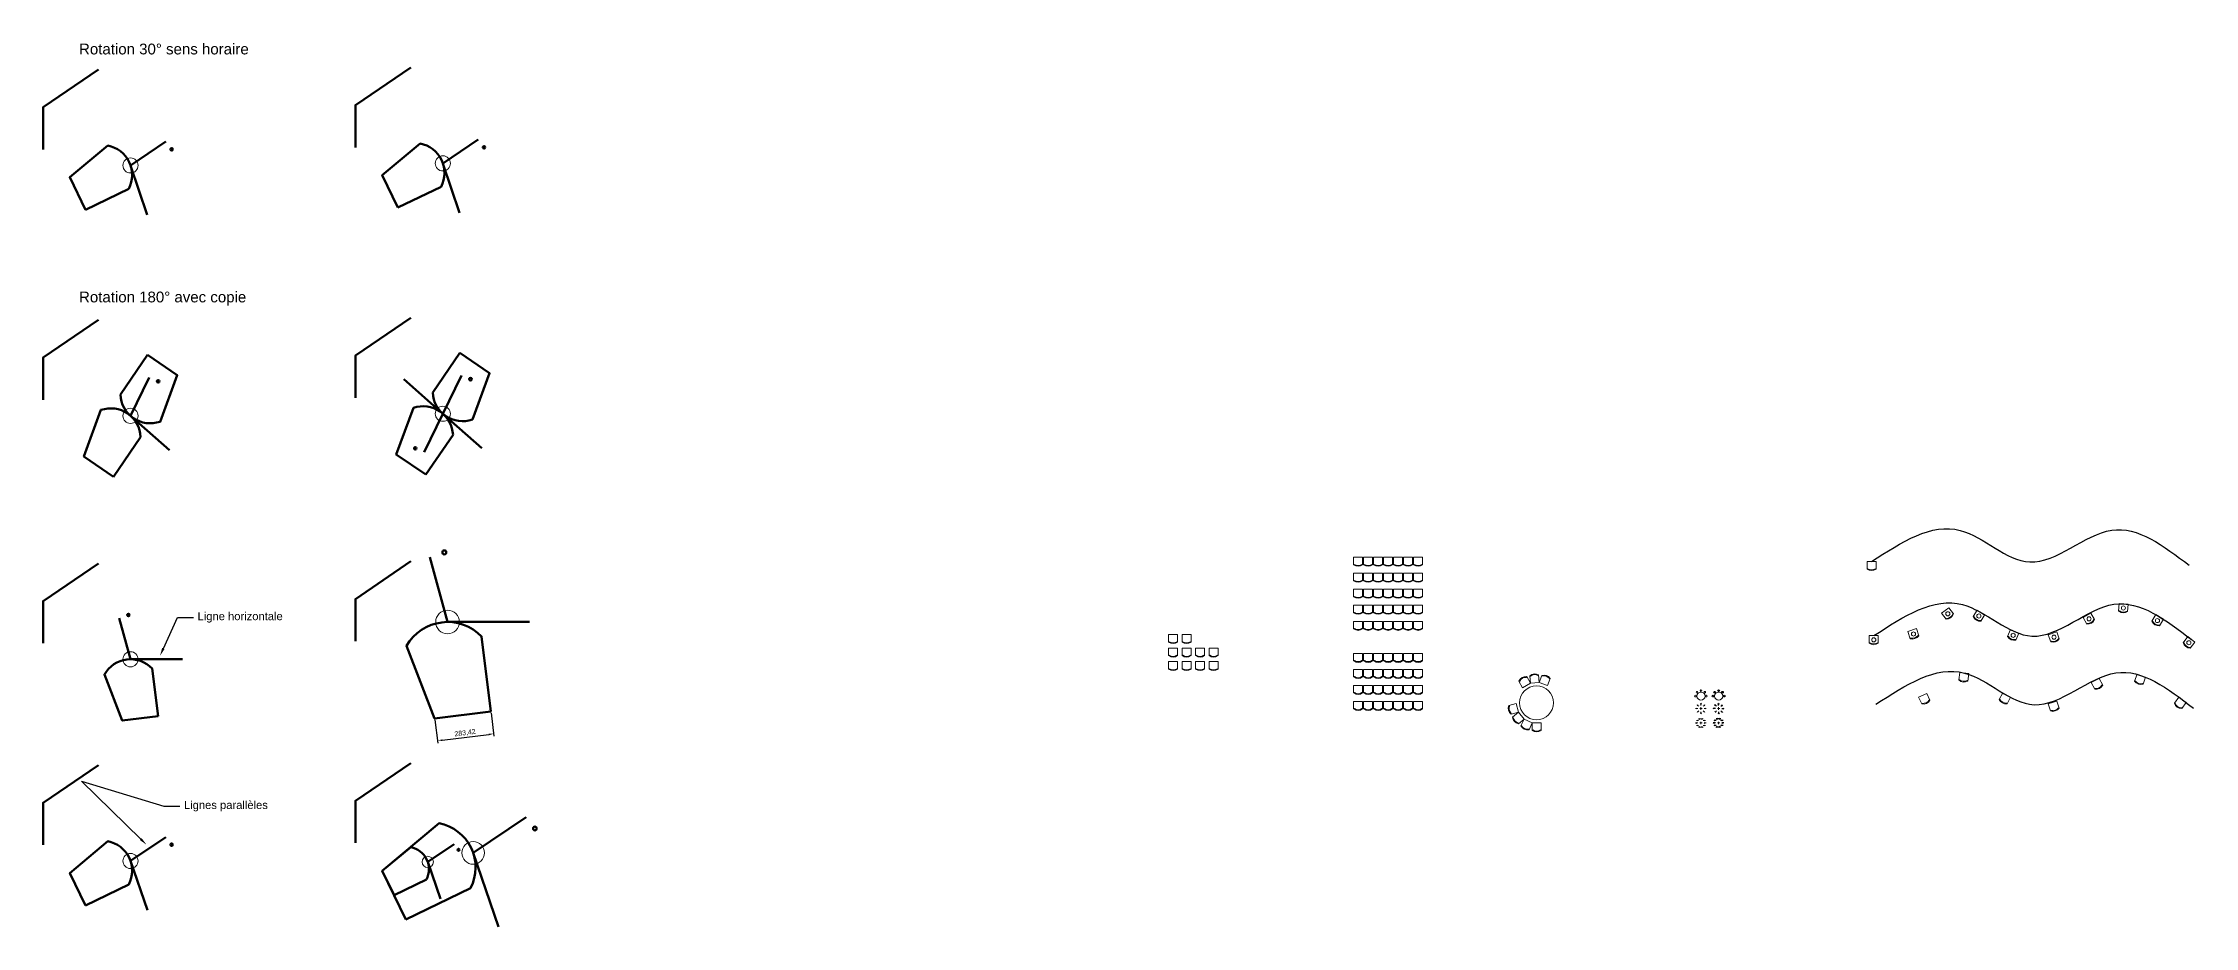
# Model space of a CAD drawing. Header units: centimetres. Extents: x 97323 to 265699, y 20741 to 39605.
# Drawn here: x 229350 to 240108, y 32753 to 37168 of the extents above; entities that cross this region are included whole.
import ezdxf
from ezdxf import colors
from ezdxf.entities.mleader import LeaderData, LeaderLine
from ezdxf.math import Vec2, Vec3

# ---------------------------------------------------------------- set-up
doc = ezdxf.new("R2010")
doc.units = ezdxf.units.CM
doc.header["$LTSCALE"] = 10
doc.header["$PDMODE"] = 35
doc.header["$PDSIZE"] = 30
doc.linetypes.add('AXES', pattern=[50.8, 31.75, -6.35, 6.35, -6.35])
for name, color, linetype, lineweight in [('01-FORT-1', 30, 'Continuous', 60), ('01-FORT-2', 140, 'Continuous', 50), ('01-FORT-4', 70, 'Continuous', 50), ('01-FORT-5', 133, 'Continuous', 25), ('01-TEXTE', 7, 'Continuous', 5), ('02-FIN-3', 211, 'Continuous', 15), ('082-AXE-3', 62, 'AXES', 9)]:
    doc.layers.add(name, color=color, linetype=linetype, lineweight=lineweight)
doc.layers.add('COTATION', color=7, linetype='Continuous', true_color=0xe61919)
doc.styles.add('ARIAL-SD', font='arial.ttf')
doc.styles.get("Standard").update_dxf_attribs({"font": 'arial.ttf'})
doc.dimstyles.new('ISO-25-SD', dxfattribs={"dimscale": 10, "dimtxt": 2.5, "dimasz": 2.5, "dimexe": 1.25, "dimexo": 0.625, "dimtad": 1, "dimtoh": 1, "dimtxsty": 'ARIAL-SD', "dimcen": 0, "dimadec": 0, "dimazin": 0, "dimtfac": 1, "dimtofl": 0, "dimtmove": 0, "dimatfit": 3, "dimfxl": 1, "dimarcsym": 0})

# ---------------------------------------------------------------- blocks, each defined once
blk = doc.blocks.new('*D81')
at = {"layer": 'COTATION', "color": 0, "lineweight": -2, "transparency": 16777216}
for p, q in [((231309, 33788), (231323, 33670)), ((231590, 33822), (231604, 33705)), ((231346, 33686), (231578, 33714))]:
    blk.add_line(p, q, dxfattribs=at)
at = {"layer": 'COTATION', "color": 0, "transparency": 16777216}
for points in [[(231346, 33690), (231347, 33682), (231322, 33683)], [(231577, 33719), (231579, 33710), (231603, 33718)]]:
    blk.add_solid(points, dxfattribs=at)
at = {"layer": 'Defpoints', "color": 0, "transparency": 16777216}
for p in [(231308, 33794), (231589, 33829), (231603, 33718)]:
    blk.add_point(p, dxfattribs=at)
at = {"layer": 'COTATION', "color": 0, "transparency": 16777216, "insert": (231460, 33721), "char_height": 25, "attachment_point": 5, "rotation": 7.0574, "style": 'ARIAL-SD'}
blk.add_mtext('283,42', dxfattribs=at)
blk = doc.blocks.new('*U99')
at = {"layer": '02-FIN-3'}
for p, q in [((-23, -38), (-19, -36)), ((19, -36), (22, -38))]:
    blk.add_line(p, q, dxfattribs=at)
blk.add_lwpolyline([(-23, -38, 0.323285), (22, -38), (22, 0), (-23, 0)], format="xyb", close=True, dxfattribs=at)
blk.add_lwpolyline([(-19, -36), (-19, -36, 0.295133), (19, -36)], format="xyb", dxfattribs=at)
blk.add_circle((0, -21), 10.3, dxfattribs=at)
blk = doc.blocks.new('*U100')
at = {"layer": '01-FORT-4', "color": 0, "linetype": 'ByBlock', "lineweight": -2, "transparency": 16777216}
for p, rotation in [((238860, 34334), 35.99758585636227), ((239038, 34324), 329.8320458951827), ((239568, 34310), 29.38120091972329), ((239751, 34367), 356.9833983019063), ((238694, 34236), 18.74828253296484), ((239207, 34229), 337.0037870186619), ((239396, 34220), 19.26039190337275), ((239931, 34301), 328.7077841140216), ((240090, 34189), 322.7229845163868)]:
    blk.add_blockref('*U99', p, dxfattribs=dict(at, rotation=rotation))
blk.add_blockref('*U99', (238502, 34208), dxfattribs=at)

msp = doc.modelspace()

# ---------------------------------------------------------------- linework, layer by layer
at = {"layer": '01-FORT-1'}
for points in [[(229350.116, 36636.838), (229350.116, 36847.827), (229627.777, 37036.021)], [(230911.587, 36647.082), (230911.587, 36858.071), (231189.248, 37046.265)], [(229350.116, 35385.932), (229350.116, 35596.922), (229627.777, 35785.116)], [(230911.587, 35396.176), (230911.587, 35607.165), (231189.248, 35795.359)], [(229350.116, 34169.659), (229350.116, 34380.648), (229627.777, 34568.842)], [(230911.587, 34179.902), (230911.587, 34390.892), (231189.248, 34579.086)], [(230911.587, 33172.178), (230911.587, 33383.168), (231189.248, 33571.362)], [(229350.116, 33161.935), (229350.116, 33372.924), (229627.777, 33561.118)]]:
    msp.add_lwpolyline(points, dxfattribs=at)
at = {"layer": '01-FORT-2'}
for p, q in [((231348.886, 36567.201), (231525.715, 36685.997)), ((231432.145, 36320.311), (231348.886, 36567.201)), ((231348.886, 35316.296), (231442.627, 35507.59)), ((231153.336, 35488.48), (231348.886, 35316.296)), ((231348.886, 35316.296), (231255.145, 35125.001)), ((231544.436, 35144.112), (231348.886, 35316.296)), ((231372.5, 34276.011), (231284.227, 34599.617)), ((231782.758, 34276.011), (231372.5, 34276.011)), ((231500.447, 33122.387), (231764.957, 33301.668)), ((231273.105, 33077.254), (231405.36, 33166.894)), ((231336.309, 32892.343), (231273.105, 33077.254)), ((231626.856, 32752.567), (231500.447, 33122.387))]:
    msp.add_line(p, q, dxfattribs=at)
for points in [[(231123.558, 36346.065), (231339.829, 36450.117, 0.500492571), (231235.777, 36666.388), (231045.519, 36508.269), (231123.558, 36346.065)], [(231433.457, 35620.469), (231298.187, 35422.222, 0.500492571), (231496.435, 35286.952), (231582.143, 35519.017), (231433.457, 35620.469)], [(231264.314, 35012.122), (231399.584, 35210.369, 0.500492571), (231201.337, 35345.64), (231115.629, 35113.575), (231264.314, 35012.122)], [(231589.065, 33828.551), (231542.635, 34203.587, 0.500492571), (231167.599, 34157.157), (231307.788, 33793.729), (231589.065, 33828.551)], [(231163.82, 32789.298), (231487.583, 32946.707, 0.500492571), (231330.174, 33270.47), (231045.763, 33032.12), (231163.82, 32789.298)], [(231104.792, 32910.709), (231266.673, 32989.413, 0.500492571), (231187.969, 33151.295), (231045.763, 33032.12), (231104.792, 32910.709)]]:
    msp.add_lwpolyline(points, format="xyb", close=True, dxfattribs=at)
for centre, radius in [((231554.838, 36647.615), 6.268), ((231487.039, 35488.912), 6.268), ((231210.733, 35143.68), 6.268), ((231356.147, 34623.756), 9.87), ((231808.877, 33244.275), 9.403), ((231427.32, 33138.197), 4.701)]:
    msp.add_circle(centre, radius, dxfattribs=at)
at = {"layer": '01-FORT-4'}
for p, q in [((229787.414, 36556.958), (229964.244, 36675.753)), ((229870.673, 36310.067), (229787.414, 36556.958)), ((229787.414, 35306.052), (229881.155, 35497.347)), ((229982.964, 35133.868), (229787.414, 35306.052)), ((229787.414, 34089.779), (229731.353, 34295.298)), ((230047.966, 34089.779), (229787.414, 34089.779)), ((229787.414, 33082.055), (229963.754, 33201.575)), ((229871.687, 32835.508), (229787.414, 33082.055))]:
    msp.add_line(p, q, dxfattribs=at)
for points in [[(229562.086, 36335.822), (229778.357, 36439.874, 0.500492571), (229674.305, 36656.145), (229484.047, 36498.025), (229562.086, 36335.822)], [(229871.986, 35610.226), (229736.716, 35411.978, 0.500492571), (229934.963, 35276.708), (230020.671, 35508.773), (229871.986, 35610.226)], [(229702.843, 35001.879), (229838.113, 35200.126, 0.500492571), (229639.865, 35335.396), (229554.157, 35103.331), (229702.843, 35001.879)], [(229924.953, 33805.601), (229895.465, 34043.782, 0.500492571), (229657.284, 34014.295), (229746.317, 33783.485), (229924.953, 33805.601)], [(229562.996, 32859.995), (229778.838, 32964.934, 0.500492571), (229673.899, 33180.776), (229484.292, 33021.876), (229562.996, 32859.995)]]:
    msp.add_lwpolyline(points, format="xyb", close=True, dxfattribs=at)
for centre in [(229993.366, 36637.371), (229925.567, 35478.668), (229777.029, 34310.628), (229993.034, 33163.313)]:
    msp.add_circle(centre, 6.268, dxfattribs=at)
at = {"layer": '01-FORT-5'}
for p, q in [((237704.104, 33845.778), (237699.699, 33843.657)), ((237704.104, 33841.535), (237699.699, 33843.657)), ((237708.15, 33786.008), (237703.745, 33783.886)), ((237708.15, 33781.765), (237703.745, 33783.886)), ((237704.104, 33843.657), (237704.104, 33845.778)), ((237710.538, 33843.657), (237704.104, 33843.657)), ((237704.104, 33843.657), (237704.104, 33841.535)), ((237712.106, 33860.854), (237707.491, 33862.469)), ((237709.106, 33857.853), (237707.491, 33862.469)), ((237709.106, 33829.461), (237707.491, 33824.845)), ((237712.106, 33826.46), (237707.491, 33824.845)), ((237708.15, 33783.886), (237708.15, 33786.008)), ((237714.584, 33783.886), (237708.15, 33783.886)), ((237708.15, 33783.886), (237708.15, 33781.765)), ((237710.606, 33859.353), (237709.106, 33857.853)), ((237710.606, 33827.96), (237709.106, 33829.461)), ((237710.606, 33859.353), (237712.106, 33860.854)), ((237715.156, 33854.804), (237710.606, 33859.353)), ((237715.156, 33832.51), (237710.606, 33827.96)), ((237710.606, 33827.96), (237712.106, 33826.46)), ((237718.742, 33793.704), (237714.337, 33791.582)), ((237718.742, 33789.461), (237714.337, 33791.582)), ((237718.742, 33791.582), (237718.742, 33793.704)), ((237725.176, 33791.582), (237718.742, 33791.582)), ((237718.742, 33791.582), (237718.742, 33789.461)), ((237724.181, 33865.855), (237726.303, 33870.261)), ((237726.303, 33865.855), (237724.181, 33865.855)), ((237726.303, 33821.459), (237724.181, 33821.459)), ((237724.181, 33821.459), (237726.303, 33817.053)), ((237728.424, 33865.855), (237726.303, 33870.261)), ((237726.303, 33859.421), (237726.303, 33865.855)), ((237726.303, 33865.855), (237728.424, 33865.855)), ((237726.303, 33827.892), (237726.303, 33821.459)), ((237726.303, 33821.459), (237728.424, 33821.459)), ((237728.424, 33821.459), (237726.303, 33817.053)), ((237731.835, 33793.704), (237727.429, 33791.582)), ((237731.835, 33789.461), (237727.429, 33791.582)), ((237731.835, 33791.582), (237731.835, 33793.704)), ((237738.269, 33791.582), (237731.835, 33791.582)), ((237731.835, 33791.582), (237731.835, 33789.461)), ((237737.45, 33854.804), (237741.999, 33859.353)), ((237737.45, 33832.51), (237741.999, 33827.96)), ((237742.427, 33786.008), (237738.021, 33783.886)), ((237742.427, 33781.765), (237738.021, 33783.886)), ((237740.499, 33860.854), (237745.114, 33862.469)), ((237741.999, 33859.353), (237740.499, 33860.854)), ((237741.999, 33827.96), (237740.499, 33826.46)), ((237740.499, 33826.46), (237745.114, 33824.845)), ((237741.999, 33859.353), (237743.499, 33857.853)), ((237741.999, 33827.96), (237743.499, 33829.461)), ((237742.067, 33843.657), (237748.501, 33843.657)), ((237742.427, 33783.886), (237742.427, 33786.008)), ((237748.861, 33783.886), (237742.427, 33783.886)), ((237742.427, 33783.886), (237742.427, 33781.765)), ((237743.499, 33857.853), (237745.114, 33862.469)), ((237743.499, 33829.461), (237745.114, 33824.845)), ((237748.501, 33843.657), (237748.501, 33845.778)), ((237748.501, 33845.778), (237752.906, 33843.657)), ((237748.501, 33843.657), (237748.501, 33841.535)), ((237748.501, 33841.535), (237752.906, 33843.657)), ((237704.104, 33773.556), (237699.699, 33771.435)), ((237704.104, 33769.313), (237699.699, 33771.435)), ((237708.15, 33761.105), (237703.745, 33758.983)), ((237708.15, 33756.862), (237703.745, 33758.983)), ((237704.104, 33771.435), (237704.104, 33773.556)), ((237710.538, 33771.435), (237704.104, 33771.435)), ((237704.104, 33771.435), (237704.104, 33769.313)), ((237708.15, 33758.983), (237708.15, 33761.105)), ((237714.584, 33758.983), (237708.15, 33758.983)), ((237708.15, 33758.983), (237708.15, 33756.862)), ((237718.742, 33753.409), (237714.337, 33751.287)), ((237718.742, 33749.166), (237714.337, 33751.287)), ((237718.742, 33751.287), (237718.742, 33753.409)), ((237725.176, 33751.287), (237718.742, 33751.287)), ((237718.742, 33751.287), (237718.742, 33749.166)), ((237731.835, 33753.409), (237727.429, 33751.287)), ((237731.835, 33749.166), (237727.429, 33751.287)), ((237731.835, 33751.287), (237731.835, 33753.409)), ((237738.269, 33751.287), (237731.835, 33751.287)), ((237731.835, 33751.287), (237731.835, 33749.166)), ((237742.427, 33761.105), (237738.021, 33758.983)), ((237742.427, 33756.862), (237738.021, 33758.983)), ((237746.473, 33773.556), (237742.067, 33771.435)), ((237746.473, 33769.313), (237742.067, 33771.435)), ((237742.427, 33758.983), (237742.427, 33761.105)), ((237748.861, 33758.983), (237742.427, 33758.983)), ((237742.427, 33758.983), (237742.427, 33756.862)), ((237746.473, 33771.435), (237746.473, 33773.556)), ((237752.906, 33771.435), (237746.473, 33771.435)), ((237746.473, 33771.435), (237746.473, 33769.313))]:
    msp.add_line(p, q, dxfattribs=at)
for centre in [(237698.95, 33905.754), (237706.988, 33925.161), (237726.396, 33933.2), (237745.803, 33925.161), (237753.842, 33905.754)]:
    msp.add_circle(centre, 4.016, dxfattribs=at)
at = {"layer": '01-FORT-5', "start_tangent": (2, 0)}
for points in [[(238491.05, 34578.196), (238934.496, 34733.695), (239281.622, 34575.91), (239691.345, 34734.932), (240078.504, 34559.296)], [(238502.285, 34207.752), (238945.73, 34363.251), (239292.856, 34205.466), (239702.58, 34364.487), (240089.739, 34188.852)], [(238512.569, 33865.15), (238956.015, 34020.649), (239303.141, 33862.865), (239712.864, 34021.886), (240100.023, 33846.25)]]:
    msp.add_spline(points, degree=3, dxfattribs=at)
at = {"layer": '02-FIN-3'}
for p, q in [((235901.867, 34561.566), (235905.434, 34563.447)), ((235943.299, 34563.447), (235946.867, 34561.566)), ((235951.867, 34561.566), (235955.434, 34563.447)), ((235993.299, 34563.447), (235996.867, 34561.566)), ((236001.867, 34561.566), (236005.434, 34563.447)), ((236043.299, 34563.447), (236046.867, 34561.566)), ((236051.867, 34561.566), (236055.434, 34563.447)), ((236093.299, 34563.447), (236096.867, 34561.566)), ((236101.867, 34561.566), (236105.434, 34563.447)), ((236143.299, 34563.447), (236146.867, 34561.566)), ((236151.867, 34561.566), (236155.434, 34563.447)), ((236193.299, 34563.447), (236196.867, 34561.566)), ((236201.867, 34561.566), (236205.434, 34563.447)), ((236243.299, 34563.447), (236246.867, 34561.566)), ((238468.55, 34540.47), (238472.118, 34542.351)), ((238509.983, 34542.351), (238513.55, 34540.47)), ((235901.867, 34481.566), (235905.434, 34483.447)), ((235943.299, 34483.447), (235946.867, 34481.566)), ((235951.867, 34481.566), (235955.434, 34483.447)), ((235993.299, 34483.447), (235996.867, 34481.566)), ((236001.867, 34481.566), (236005.434, 34483.447)), ((236043.299, 34483.447), (236046.867, 34481.566)), ((236051.867, 34481.566), (236055.434, 34483.447)), ((236093.299, 34483.447), (236096.867, 34481.566)), ((236101.867, 34481.566), (236105.434, 34483.447)), ((236143.299, 34483.447), (236146.867, 34481.566)), ((236151.867, 34481.566), (236155.434, 34483.447)), ((236193.299, 34483.447), (236196.867, 34481.566)), ((236201.867, 34481.566), (236205.434, 34483.447)), ((236243.299, 34483.447), (236246.867, 34481.566)), ((235901.867, 34401.566), (235905.434, 34403.447)), ((235901.867, 34321.566), (235905.434, 34323.447)), ((235943.299, 34403.447), (235946.867, 34401.566)), ((235943.299, 34323.447), (235946.867, 34321.566)), ((235951.867, 34401.566), (235955.434, 34403.447)), ((235951.867, 34321.566), (235955.434, 34323.447)), ((235993.299, 34403.447), (235996.867, 34401.566)), ((235993.299, 34323.447), (235996.867, 34321.566)), ((236001.867, 34401.566), (236005.434, 34403.447)), ((236001.867, 34321.566), (236005.434, 34323.447)), ((236043.299, 34403.447), (236046.867, 34401.566)), ((236043.299, 34323.447), (236046.867, 34321.566)), ((236051.867, 34401.566), (236055.434, 34403.447)), ((236051.867, 34321.566), (236055.434, 34323.447)), ((236093.299, 34403.447), (236096.867, 34401.566)), ((236093.299, 34323.447), (236096.867, 34321.566)), ((236101.867, 34401.566), (236105.434, 34403.447)), ((236101.867, 34321.566), (236105.434, 34323.447)), ((236143.299, 34403.447), (236146.867, 34401.566)), ((236143.299, 34323.447), (236146.867, 34321.566)), ((236151.867, 34401.566), (236155.434, 34403.447)), ((236151.867, 34321.566), (236155.434, 34323.447)), ((236193.299, 34403.447), (236196.867, 34401.566)), ((236193.299, 34323.447), (236196.867, 34321.566)), ((236201.867, 34401.566), (236205.434, 34403.447)), ((236201.867, 34321.566), (236205.434, 34323.447)), ((236243.299, 34403.447), (236246.867, 34401.566)), ((236243.299, 34323.447), (236246.867, 34321.566)), ((235901.867, 34241.566), (235905.434, 34243.447)), ((235943.299, 34243.447), (235946.867, 34241.566)), ((235951.867, 34241.566), (235955.434, 34243.447)), ((235993.299, 34243.447), (235996.867, 34241.566)), ((236001.867, 34241.566), (236005.434, 34243.447)), ((236043.299, 34243.447), (236046.867, 34241.566)), ((236051.867, 34241.566), (236055.434, 34243.447)), ((236093.299, 34243.447), (236096.867, 34241.566)), ((236101.867, 34241.566), (236105.434, 34243.447)), ((236143.299, 34243.447), (236146.867, 34241.566)), ((236151.867, 34241.566), (236155.434, 34243.447)), ((236193.299, 34243.447), (236196.867, 34241.566)), ((236201.867, 34241.566), (236205.434, 34243.447)), ((236243.299, 34243.447), (236246.867, 34241.566)), ((234976.593, 34175.302), (234980.16, 34177.183)), ((234976.593, 34107.802), (234980.16, 34109.683)), ((235044.093, 34175.302), (235047.66, 34177.183)), ((235044.093, 34107.802), (235047.66, 34109.683)), ((235111.593, 34107.802), (235115.16, 34109.683)), ((235179.093, 34107.802), (235182.66, 34109.683)), ((234976.593, 34040.302), (234980.16, 34042.183)), ((235044.093, 34040.302), (235047.66, 34042.183)), ((235111.593, 34040.302), (235115.16, 34042.183)), ((235179.093, 34040.302), (235182.66, 34042.183)), ((235901.867, 34081.566), (235905.434, 34083.447)), ((235901.867, 34001.566), (235905.434, 34003.447)), ((235943.299, 34083.447), (235946.867, 34081.566)), ((235943.299, 34003.447), (235946.867, 34001.566)), ((235951.867, 34081.566), (235955.434, 34083.447)), ((235951.867, 34001.566), (235955.434, 34003.447)), ((235993.299, 34083.447), (235996.867, 34081.566)), ((235993.299, 34003.447), (235996.867, 34001.566)), ((236001.867, 34081.566), (236005.434, 34083.447)), ((236001.867, 34001.566), (236005.434, 34003.447)), ((236043.299, 34083.447), (236046.867, 34081.566)), ((236043.299, 34003.447), (236046.867, 34001.566)), ((236051.867, 34081.566), (236055.434, 34083.447)), ((236051.867, 34001.566), (236055.434, 34003.447)), ((236093.299, 34083.447), (236096.867, 34081.566)), ((236093.299, 34003.447), (236096.867, 34001.566)), ((236101.867, 34081.566), (236105.434, 34083.447)), ((236101.867, 34001.566), (236105.434, 34003.447)), ((236143.299, 34083.447), (236146.867, 34081.566)), ((236143.299, 34003.447), (236146.867, 34001.566)), ((236151.867, 34081.566), (236155.434, 34083.447)), ((236151.867, 34001.566), (236155.434, 34003.447)), ((236193.299, 34083.447), (236196.867, 34081.566)), ((236193.299, 34003.447), (236196.867, 34001.566)), ((236201.867, 34081.566), (236205.434, 34083.447)), ((236201.867, 34001.566), (236205.434, 34003.447)), ((236243.299, 34083.447), (236246.867, 34081.566)), ((236243.299, 34003.447), (236246.867, 34001.566)), ((236766.926, 34002.931), (236764.777, 33999.518)), ((236785.603, 34006.085), (236781.885, 34007.648)), ((236826.714, 34011.57), (236823.324, 34009.385)), ((236844.974, 34006.535), (236842.265, 34009.522)), ((236884.551, 33994.131), (236880.556, 33993.584)), ((235901.867, 33921.566), (235905.434, 33923.447)), ((235943.299, 33923.447), (235946.867, 33921.566)), ((235951.867, 33921.566), (235955.434, 33923.447)), ((235993.299, 33923.447), (235996.867, 33921.566)), ((236001.867, 33921.566), (236005.434, 33923.447)), ((236043.299, 33923.447), (236046.867, 33921.566)), ((236051.867, 33921.566), (236055.434, 33923.447)), ((236093.299, 33923.447), (236096.867, 33921.566)), ((236101.867, 33921.566), (236105.434, 33923.447)), ((236143.299, 33923.447), (236146.867, 33921.566)), ((236151.867, 33921.566), (236155.434, 33923.447)), ((236193.299, 33923.447), (236196.867, 33921.566)), ((236201.867, 33921.566), (236205.434, 33923.447)), ((236243.299, 33923.447), (236246.867, 33921.566)), ((236731.985, 33980.586), (236727.955, 33980.431)), ((238927.282, 33986.235), (238931.055, 33987.659)), ((238968.628, 33982.967), (238971.935, 33980.658)), ((239128.682, 33888.739), (239132.715, 33888.693)), ((239606.376, 33939.834), (239608.678, 33943.146)), ((239642.296, 33960.57), (239646.329, 33960.541)), ((239806.1, 33980.037), (239810.086, 33980.653)), ((239845.884, 33968.311), (239848.643, 33965.37)), ((235901.867, 33841.566), (235905.434, 33843.447)), ((235943.299, 33843.447), (235946.867, 33841.566)), ((235951.867, 33841.566), (235955.434, 33843.447)), ((235993.299, 33843.447), (235996.867, 33841.566)), ((236001.867, 33841.566), (236005.434, 33843.447)), ((236043.299, 33843.447), (236046.867, 33841.566)), ((236051.867, 33841.566), (236055.434, 33843.447)), ((236093.299, 33843.447), (236096.867, 33841.566)), ((236101.867, 33841.566), (236105.434, 33843.447)), ((236143.299, 33843.447), (236146.867, 33841.566)), ((236151.867, 33841.566), (236155.434, 33843.447)), ((236193.299, 33843.447), (236196.867, 33841.566)), ((236201.867, 33841.566), (236205.434, 33843.447)), ((236243.299, 33843.447), (236246.867, 33841.566)), ((236677.447, 33858.494), (236680.187, 33855.535)), ((236689.987, 33818.96), (236689.093, 33815.027)), ((236696.336, 33801.114), (236700.07, 33799.591)), ((237615.748, 33845.778), (237611.343, 33843.657)), ((237615.748, 33841.535), (237611.343, 33843.657)), ((237619.794, 33786.008), (237615.388, 33783.886)), ((237619.794, 33781.765), (237615.388, 33783.886)), ((237615.748, 33843.657), (237615.748, 33845.778)), ((237622.182, 33843.657), (237615.748, 33843.657)), ((237615.748, 33843.657), (237615.748, 33841.535)), ((237623.75, 33860.854), (237619.135, 33862.469)), ((237620.75, 33857.853), (237619.135, 33862.469)), ((237620.75, 33829.461), (237619.135, 33824.845)), ((237623.75, 33826.46), (237619.135, 33824.845)), ((237619.794, 33783.886), (237619.794, 33786.008)), ((237626.228, 33783.886), (237619.794, 33783.886)), ((237619.794, 33783.886), (237619.794, 33781.765)), ((237622.25, 33859.353), (237620.75, 33857.853)), ((237622.25, 33827.96), (237620.75, 33829.461)), ((237622.25, 33859.353), (237623.75, 33860.854)), ((237626.799, 33854.804), (237622.25, 33859.353)), ((237626.799, 33832.51), (237622.25, 33827.96)), ((237622.25, 33827.96), (237623.75, 33826.46)), ((237630.386, 33793.704), (237625.98, 33791.582)), ((237630.386, 33789.461), (237625.98, 33791.582)), ((237630.386, 33791.582), (237630.386, 33793.704)), ((237636.82, 33791.582), (237630.386, 33791.582)), ((237630.386, 33791.582), (237630.386, 33789.461)), ((237635.825, 33865.855), (237637.946, 33870.261)), ((237637.946, 33865.855), (237635.825, 33865.855)), ((237637.946, 33821.459), (237635.825, 33821.459)), ((237635.825, 33821.459), (237637.946, 33817.053)), ((237640.068, 33865.855), (237637.946, 33870.261)), ((237637.946, 33859.421), (237637.946, 33865.855)), ((237637.946, 33865.855), (237640.068, 33865.855)), ((237637.946, 33827.892), (237637.946, 33821.459)), ((237637.946, 33821.459), (237640.068, 33821.459)), ((237640.068, 33821.459), (237637.946, 33817.053)), ((237643.478, 33793.704), (237639.073, 33791.582)), ((237643.478, 33789.461), (237639.073, 33791.582)), ((237643.478, 33791.582), (237643.478, 33793.704)), ((237649.912, 33791.582), (237643.478, 33791.582)), ((237643.478, 33791.582), (237643.478, 33789.461)), ((237649.094, 33854.804), (237653.643, 33859.353)), ((237649.094, 33832.51), (237653.643, 33827.96)), ((237654.07, 33786.008), (237649.665, 33783.886)), ((237654.07, 33781.765), (237649.665, 33783.886)), ((237652.143, 33860.854), (237656.758, 33862.469)), ((237653.643, 33859.353), (237652.143, 33860.854)), ((237653.643, 33827.96), (237652.143, 33826.46)), ((237652.143, 33826.46), (237656.758, 33824.845)), ((237653.643, 33859.353), (237655.143, 33857.853)), ((237653.643, 33827.96), (237655.143, 33829.461)), ((237653.711, 33843.657), (237660.145, 33843.657)), ((237654.07, 33783.886), (237654.07, 33786.008)), ((237660.504, 33783.886), (237654.07, 33783.886)), ((237654.07, 33783.886), (237654.07, 33781.765)), ((237655.143, 33857.853), (237656.758, 33862.469)), ((237655.143, 33829.461), (237656.758, 33824.845)), ((237660.145, 33843.657), (237660.145, 33845.778)), ((237660.145, 33845.778), (237664.55, 33843.657)), ((237660.145, 33843.657), (237660.145, 33841.535)), ((237660.145, 33841.535), (237664.55, 33843.657)), ((238741.903, 33866.382), (238744.343, 33869.593)), ((238778.67, 33885.576), (238782.698, 33885.376)), ((239166.007, 33870.655), (239168.248, 33867.302)), ((239385.648, 33831.627), (239388.489, 33834.489)), ((239424.62, 33845.818), (239428.587, 33845.091)), ((240005.217, 33870.356), (240009.202, 33869.737)), ((240039.593, 33847.151), (240041.334, 33843.513)), ((236724.41, 33770.584), (236725.262, 33766.642)), ((236737.706, 33757.093), (236741.734, 33757.291)), ((236776.051, 33741.288), (236778.49, 33738.076)), ((236793.803, 33734.681), (236797.371, 33736.562)), ((236835.236, 33736.562), (236838.803, 33734.681)), ((237615.748, 33773.556), (237611.343, 33771.435)), ((237615.748, 33769.313), (237611.343, 33771.435)), ((237619.794, 33761.105), (237615.388, 33758.983)), ((237619.794, 33756.862), (237615.388, 33758.983)), ((237615.748, 33771.435), (237615.748, 33773.556)), ((237622.182, 33771.435), (237615.748, 33771.435)), ((237615.748, 33771.435), (237615.748, 33769.313)), ((237619.794, 33758.983), (237619.794, 33761.105)), ((237626.228, 33758.983), (237619.794, 33758.983)), ((237619.794, 33758.983), (237619.794, 33756.862)), ((237630.386, 33753.409), (237625.98, 33751.287)), ((237630.386, 33749.166), (237625.98, 33751.287)), ((237630.386, 33751.287), (237630.386, 33753.409)), ((237636.82, 33751.287), (237630.386, 33751.287)), ((237630.386, 33751.287), (237630.386, 33749.166)), ((237643.478, 33753.409), (237639.073, 33751.287)), ((237643.478, 33749.166), (237639.073, 33751.287)), ((237643.478, 33751.287), (237643.478, 33753.409)), ((237649.912, 33751.287), (237643.478, 33751.287)), ((237643.478, 33751.287), (237643.478, 33749.166)), ((237654.07, 33761.105), (237649.665, 33758.983)), ((237654.07, 33756.862), (237649.665, 33758.983)), ((237658.116, 33773.556), (237653.711, 33771.435)), ((237658.116, 33769.313), (237653.711, 33771.435)), ((237654.07, 33758.983), (237654.07, 33761.105)), ((237660.504, 33758.983), (237654.07, 33758.983)), ((237654.07, 33758.983), (237654.07, 33756.862)), ((237658.116, 33771.435), (237658.116, 33773.556)), ((237664.55, 33771.435), (237658.116, 33771.435)), ((237658.116, 33771.435), (237658.116, 33769.313))]:
    msp.add_line(p, q, dxfattribs=at)
for points in [[(235901.867, 34561.566, 0.323285338), (235946.867, 34561.566), (235946.867, 34599.292), (235901.867, 34599.292)], [(235951.867, 34561.566, 0.323285338), (235996.867, 34561.566), (235996.867, 34599.292), (235951.867, 34599.292)], [(236001.867, 34561.566, 0.323285338), (236046.867, 34561.566), (236046.867, 34599.292), (236001.867, 34599.292)], [(236051.867, 34561.566, 0.323285338), (236096.867, 34561.566), (236096.867, 34599.292), (236051.867, 34599.292)], [(236101.867, 34561.566, 0.323285338), (236146.867, 34561.566), (236146.867, 34599.292), (236101.867, 34599.292)], [(236151.867, 34561.566, 0.323285338), (236196.867, 34561.566), (236196.867, 34599.292), (236151.867, 34599.292)], [(236201.867, 34561.566, 0.323285338), (236246.867, 34561.566), (236246.867, 34599.292), (236201.867, 34599.292)], [(238468.55, 34540.47, 0.323285338), (238513.55, 34540.47), (238513.55, 34578.196), (238468.55, 34578.196)], [(235901.867, 34481.566, 0.323285338), (235946.867, 34481.566), (235946.867, 34519.292), (235901.867, 34519.292)], [(235901.867, 34401.566, 0.323285338), (235946.867, 34401.566), (235946.867, 34439.292), (235901.867, 34439.292)], [(235951.867, 34481.566, 0.323285338), (235996.867, 34481.566), (235996.867, 34519.292), (235951.867, 34519.292)], [(235951.867, 34401.566, 0.323285338), (235996.867, 34401.566), (235996.867, 34439.292), (235951.867, 34439.292)], [(236001.867, 34481.566, 0.323285338), (236046.867, 34481.566), (236046.867, 34519.292), (236001.867, 34519.292)], [(236001.867, 34401.566, 0.323285338), (236046.867, 34401.566), (236046.867, 34439.292), (236001.867, 34439.292)], [(236051.867, 34481.566, 0.323285338), (236096.867, 34481.566), (236096.867, 34519.292), (236051.867, 34519.292)], [(236051.867, 34401.566, 0.323285338), (236096.867, 34401.566), (236096.867, 34439.292), (236051.867, 34439.292)], [(236101.867, 34481.566, 0.323285338), (236146.867, 34481.566), (236146.867, 34519.292), (236101.867, 34519.292)], [(236101.867, 34401.566, 0.323285338), (236146.867, 34401.566), (236146.867, 34439.292), (236101.867, 34439.292)], [(236151.867, 34481.566, 0.323285338), (236196.867, 34481.566), (236196.867, 34519.292), (236151.867, 34519.292)], [(236151.867, 34401.566, 0.323285338), (236196.867, 34401.566), (236196.867, 34439.292), (236151.867, 34439.292)], [(236201.867, 34481.566, 0.323285338), (236246.867, 34481.566), (236246.867, 34519.292), (236201.867, 34519.292)], [(236201.867, 34401.566, 0.323285338), (236246.867, 34401.566), (236246.867, 34439.292), (236201.867, 34439.292)], [(235901.867, 34321.566, 0.323285338), (235946.867, 34321.566), (235946.867, 34359.292), (235901.867, 34359.292)], [(235951.867, 34321.566, 0.323285338), (235996.867, 34321.566), (235996.867, 34359.292), (235951.867, 34359.292)], [(236001.867, 34321.566, 0.323285338), (236046.867, 34321.566), (236046.867, 34359.292), (236001.867, 34359.292)], [(236051.867, 34321.566, 0.323285338), (236096.867, 34321.566), (236096.867, 34359.292), (236051.867, 34359.292)], [(236101.867, 34321.566, 0.323285338), (236146.867, 34321.566), (236146.867, 34359.292), (236101.867, 34359.292)], [(236151.867, 34321.566, 0.323285338), (236196.867, 34321.566), (236196.867, 34359.292), (236151.867, 34359.292)], [(236201.867, 34321.566, 0.323285338), (236246.867, 34321.566), (236246.867, 34359.292), (236201.867, 34359.292)], [(234976.593, 34175.302, 0.323285338), (235021.593, 34175.302), (235021.593, 34213.028), (234976.593, 34213.028)], [(235044.093, 34175.302, 0.323285338), (235089.093, 34175.302), (235089.093, 34213.028), (235044.093, 34213.028)], [(235901.867, 34241.566, 0.323285338), (235946.867, 34241.566), (235946.867, 34279.292), (235901.867, 34279.292)], [(235951.867, 34241.566, 0.323285338), (235996.867, 34241.566), (235996.867, 34279.292), (235951.867, 34279.292)], [(236001.867, 34241.566, 0.323285338), (236046.867, 34241.566), (236046.867, 34279.292), (236001.867, 34279.292)], [(236051.867, 34241.566, 0.323285338), (236096.867, 34241.566), (236096.867, 34279.292), (236051.867, 34279.292)], [(236101.867, 34241.566, 0.323285338), (236146.867, 34241.566), (236146.867, 34279.292), (236101.867, 34279.292)], [(236151.867, 34241.566, 0.323285338), (236196.867, 34241.566), (236196.867, 34279.292), (236151.867, 34279.292)], [(236201.867, 34241.566, 0.323285338), (236246.867, 34241.566), (236246.867, 34279.292), (236201.867, 34279.292)], [(234976.593, 34107.802, 0.323285338), (235021.593, 34107.802), (235021.593, 34145.528), (234976.593, 34145.528)], [(235044.093, 34107.802, 0.323285338), (235089.093, 34107.802), (235089.093, 34145.528), (235044.093, 34145.528)], [(235111.593, 34107.802, 0.323285338), (235156.593, 34107.802), (235156.593, 34145.528), (235111.593, 34145.528)], [(235179.093, 34107.802, 0.323285338), (235224.093, 34107.802), (235224.093, 34145.528), (235179.093, 34145.528)], [(235901.867, 34081.566, 0.323285338), (235946.867, 34081.566), (235946.867, 34119.292), (235901.867, 34119.292)], [(235951.867, 34081.566, 0.323285338), (235996.867, 34081.566), (235996.867, 34119.292), (235951.867, 34119.292)], [(236001.867, 34081.566, 0.323285338), (236046.867, 34081.566), (236046.867, 34119.292), (236001.867, 34119.292)], [(236051.867, 34081.566, 0.323285338), (236096.867, 34081.566), (236096.867, 34119.292), (236051.867, 34119.292)], [(236101.867, 34081.566, 0.323285338), (236146.867, 34081.566), (236146.867, 34119.292), (236101.867, 34119.292)], [(236151.867, 34081.566, 0.323285338), (236196.867, 34081.566), (236196.867, 34119.292), (236151.867, 34119.292)], [(236201.867, 34081.566, 0.323285338), (236246.867, 34081.566), (236246.867, 34119.292), (236201.867, 34119.292)], [(234976.593, 34040.302, 0.323285338), (235021.593, 34040.302), (235021.593, 34078.028), (234976.593, 34078.028)], [(235044.093, 34040.302, 0.323285338), (235089.093, 34040.302), (235089.093, 34078.028), (235044.093, 34078.028)], [(235111.593, 34040.302, 0.323285338), (235156.593, 34040.302), (235156.593, 34078.028), (235111.593, 34078.028)], [(235179.093, 34040.302, 0.323285338), (235224.093, 34040.302), (235224.093, 34078.028), (235179.093, 34078.028)], [(235901.867, 34001.566, 0.323285338), (235946.867, 34001.566), (235946.867, 34039.292), (235901.867, 34039.292)], [(235951.867, 34001.566, 0.323285338), (235996.867, 34001.566), (235996.867, 34039.292), (235951.867, 34039.292)], [(236001.867, 34001.566, 0.323285338), (236046.867, 34001.566), (236046.867, 34039.292), (236001.867, 34039.292)], [(236051.867, 34001.566, 0.323285338), (236096.867, 34001.566), (236096.867, 34039.292), (236051.867, 34039.292)], [(236101.867, 34001.566, 0.323285338), (236146.867, 34001.566), (236146.867, 34039.292), (236101.867, 34039.292)], [(236151.867, 34001.566, 0.323285338), (236196.867, 34001.566), (236196.867, 34039.292), (236151.867, 34039.292)], [(236201.867, 34001.566, 0.323285338), (236246.867, 34001.566), (236246.867, 34039.292), (236201.867, 34039.292)], [(236766.926, 34002.931, 0.323285338), (236727.955, 33980.431), (236746.818, 33947.759), (236785.789, 33970.259)], [(236826.714, 34011.57, 0.323285338), (236781.885, 34007.648), (236785.173, 33970.065), (236830.002, 33973.987)], [(236884.551, 33994.131, 0.323285338), (236842.265, 34009.522), (236829.362, 33974.071), (236871.648, 33958.681)], [(238927.282, 33986.235, 0.323285338), (238971.935, 33980.658), (238976.61, 34018.093), (238931.957, 34023.67)], [(239606.376, 33939.834, 0.323285338), (239646.329, 33960.541), (239628.969, 33994.036), (239589.016, 33973.328)], [(239806.1, 33980.037, 0.323285338), (239848.643, 33965.37), (239860.939, 34001.036), (239818.397, 34015.703)], [(235901.867, 33921.566, 0.323285338), (235946.867, 33921.566), (235946.867, 33959.292), (235901.867, 33959.292)], [(235951.867, 33921.566, 0.323285338), (235996.867, 33921.566), (235996.867, 33959.292), (235951.867, 33959.292)], [(236001.867, 33921.566, 0.323285338), (236046.867, 33921.566), (236046.867, 33959.292), (236001.867, 33959.292)], [(236051.867, 33921.566, 0.323285338), (236096.867, 33921.566), (236096.867, 33959.292), (236051.867, 33959.292)], [(236101.867, 33921.566, 0.323285338), (236146.867, 33921.566), (236146.867, 33959.292), (236101.867, 33959.292)], [(236151.867, 33921.566, 0.323285338), (236196.867, 33921.566), (236196.867, 33959.292), (236151.867, 33959.292)], [(236201.867, 33921.566, 0.323285338), (236246.867, 33921.566), (236246.867, 33959.292), (236201.867, 33959.292)], [(238741.903, 33866.382, 0.323285338), (238782.698, 33885.376), (238766.774, 33919.577), (238725.979, 33900.582)], [(239128.682, 33888.739, 0.323285338), (239168.248, 33867.302), (239186.22, 33900.472), (239146.654, 33921.909)], [(240005.217, 33870.356, 0.323285338), (240041.334, 33843.513), (240063.838, 33873.793), (240027.72, 33900.635)], [(235901.867, 33841.566, 0.323285338), (235946.867, 33841.566), (235946.867, 33879.292), (235901.867, 33879.292)], [(235951.867, 33841.566, 0.323285338), (235996.867, 33841.566), (235996.867, 33879.292), (235951.867, 33879.292)], [(236001.867, 33841.566, 0.323285338), (236046.867, 33841.566), (236046.867, 33879.292), (236001.867, 33879.292)], [(236051.867, 33841.566, 0.323285338), (236096.867, 33841.566), (236096.867, 33879.292), (236051.867, 33879.292)], [(236101.867, 33841.566, 0.323285338), (236146.867, 33841.566), (236146.867, 33879.292), (236101.867, 33879.292)], [(236151.867, 33841.566, 0.323285338), (236196.867, 33841.566), (236196.867, 33879.292), (236151.867, 33879.292)], [(236201.867, 33841.566, 0.323285338), (236246.867, 33841.566), (236246.867, 33879.292), (236201.867, 33879.292)], [(236677.447, 33858.494, 0.323285338), (236689.093, 33815.027), (236725.534, 33824.792), (236713.887, 33868.258)], [(236696.336, 33801.114, 0.323285338), (236725.262, 33766.642), (236754.161, 33790.892), (236725.236, 33825.364)], [(236737.706, 33757.093, 0.323285338), (236778.49, 33738.076), (236794.433, 33772.267), (236753.649, 33791.285)], [(239385.648, 33831.627, 0.323285338), (239428.587, 33845.091), (239417.299, 33881.089), (239374.361, 33867.625)], [(236793.803, 33734.681, 0.323285338), (236838.803, 33734.681), (236838.803, 33772.407), (236793.803, 33772.407)]]:
    msp.add_lwpolyline(points, format="xyb", close=True, dxfattribs=at)
for points in [[(235905.434, 34563.447), (235905.434, 34563.447, 0.295132594), (235943.299, 34563.447)], [(235955.434, 34563.447), (235955.434, 34563.447, 0.295132594), (235993.299, 34563.447)], [(236005.434, 34563.447), (236005.434, 34563.447, 0.295132594), (236043.299, 34563.447)], [(236055.434, 34563.447), (236055.434, 34563.447, 0.295132594), (236093.299, 34563.447)], [(236105.434, 34563.447), (236105.434, 34563.447, 0.295132594), (236143.299, 34563.447)], [(236155.434, 34563.447), (236155.434, 34563.447, 0.295132594), (236193.299, 34563.447)], [(236205.434, 34563.447), (236205.434, 34563.447, 0.295132594), (236243.299, 34563.447)], [(238472.118, 34542.351), (238472.118, 34542.351, 0.295132594), (238509.983, 34542.351)], [(235905.434, 34483.447), (235905.434, 34483.447, 0.295132594), (235943.299, 34483.447)], [(235955.434, 34483.447), (235955.434, 34483.447, 0.295132594), (235993.299, 34483.447)], [(236005.434, 34483.447), (236005.434, 34483.447, 0.295132594), (236043.299, 34483.447)], [(236055.434, 34483.447), (236055.434, 34483.447, 0.295132594), (236093.299, 34483.447)], [(236105.434, 34483.447), (236105.434, 34483.447, 0.295132594), (236143.299, 34483.447)], [(236155.434, 34483.447), (236155.434, 34483.447, 0.295132594), (236193.299, 34483.447)], [(236205.434, 34483.447), (236205.434, 34483.447, 0.295132594), (236243.299, 34483.447)], [(235905.434, 34403.447), (235905.434, 34403.447, 0.295132594), (235943.299, 34403.447)], [(235905.434, 34323.447), (235905.434, 34323.447, 0.295132594), (235943.299, 34323.447)], [(235955.434, 34403.447), (235955.434, 34403.447, 0.295132594), (235993.299, 34403.447)], [(235955.434, 34323.447), (235955.434, 34323.447, 0.295132594), (235993.299, 34323.447)], [(236005.434, 34403.447), (236005.434, 34403.447, 0.295132594), (236043.299, 34403.447)], [(236005.434, 34323.447), (236005.434, 34323.447, 0.295132594), (236043.299, 34323.447)], [(236055.434, 34403.447), (236055.434, 34403.447, 0.295132594), (236093.299, 34403.447)], [(236055.434, 34323.447), (236055.434, 34323.447, 0.295132594), (236093.299, 34323.447)], [(236105.434, 34403.447), (236105.434, 34403.447, 0.295132594), (236143.299, 34403.447)], [(236105.434, 34323.447), (236105.434, 34323.447, 0.295132594), (236143.299, 34323.447)], [(236155.434, 34403.447), (236155.434, 34403.447, 0.295132594), (236193.299, 34403.447)], [(236155.434, 34323.447), (236155.434, 34323.447, 0.295132594), (236193.299, 34323.447)], [(236205.434, 34403.447), (236205.434, 34403.447, 0.295132594), (236243.299, 34403.447)], [(236205.434, 34323.447), (236205.434, 34323.447, 0.295132594), (236243.299, 34323.447)], [(235905.434, 34243.447), (235905.434, 34243.447, 0.295132594), (235943.299, 34243.447)], [(235955.434, 34243.447), (235955.434, 34243.447, 0.295132594), (235993.299, 34243.447)], [(236005.434, 34243.447), (236005.434, 34243.447, 0.295132594), (236043.299, 34243.447)], [(236055.434, 34243.447), (236055.434, 34243.447, 0.295132594), (236093.299, 34243.447)], [(236105.434, 34243.447), (236105.434, 34243.447, 0.295132594), (236143.299, 34243.447)], [(236155.434, 34243.447), (236155.434, 34243.447, 0.295132594), (236193.299, 34243.447)], [(236205.434, 34243.447), (236205.434, 34243.447, 0.295132594), (236243.299, 34243.447)], [(234980.16, 34177.183), (234980.16, 34177.183, 0.295132594), (235018.025, 34177.183)], [(234980.16, 34109.683), (234980.16, 34109.683, 0.295132594), (235018.025, 34109.683)], [(235047.66, 34177.183), (235047.66, 34177.183, 0.295132594), (235085.525, 34177.183)], [(235047.66, 34109.683), (235047.66, 34109.683, 0.295132594), (235085.525, 34109.683)], [(235115.16, 34109.683), (235115.16, 34109.683, 0.295132594), (235153.025, 34109.683)], [(235182.66, 34109.683), (235182.66, 34109.683, 0.295132594), (235220.525, 34109.683)], [(234980.16, 34042.183), (234980.16, 34042.183, 0.295132594), (235018.025, 34042.183)], [(235047.66, 34042.183), (235047.66, 34042.183, 0.295132594), (235085.525, 34042.183)], [(235115.16, 34042.183), (235115.16, 34042.183, 0.295132594), (235153.025, 34042.183)], [(235182.66, 34042.183), (235182.66, 34042.183, 0.295132594), (235220.525, 34042.183)], [(235905.434, 34083.447), (235905.434, 34083.447, 0.295132594), (235943.299, 34083.447)], [(235905.434, 34003.447), (235905.434, 34003.447, 0.295132594), (235943.299, 34003.447)], [(235955.434, 34083.447), (235955.434, 34083.447, 0.295132594), (235993.299, 34083.447)], [(235955.434, 34003.447), (235955.434, 34003.447, 0.295132594), (235993.299, 34003.447)], [(236005.434, 34083.447), (236005.434, 34083.447, 0.295132594), (236043.299, 34083.447)], [(236005.434, 34003.447), (236005.434, 34003.447, 0.295132594), (236043.299, 34003.447)], [(236055.434, 34083.447), (236055.434, 34083.447, 0.295132594), (236093.299, 34083.447)], [(236055.434, 34003.447), (236055.434, 34003.447, 0.295132594), (236093.299, 34003.447)], [(236105.434, 34083.447), (236105.434, 34083.447, 0.295132594), (236143.299, 34083.447)], [(236105.434, 34003.447), (236105.434, 34003.447, 0.295132594), (236143.299, 34003.447)], [(236155.434, 34083.447), (236155.434, 34083.447, 0.295132594), (236193.299, 34083.447)], [(236155.434, 34003.447), (236155.434, 34003.447, 0.295132594), (236193.299, 34003.447)], [(236205.434, 34083.447), (236205.434, 34083.447, 0.295132594), (236243.299, 34083.447)], [(236205.434, 34003.447), (236205.434, 34003.447, 0.295132594), (236243.299, 34003.447)], [(236764.777, 33999.518), (236764.777, 33999.518, 0.295132594), (236731.985, 33980.586)], [(236823.324, 34009.385), (236823.324, 34009.385, 0.295132594), (236785.603, 34006.085)], [(236880.556, 33993.584), (236880.556, 33993.584, 0.295132594), (236844.974, 34006.535)], [(235905.434, 33923.447), (235905.434, 33923.447, 0.295132594), (235943.299, 33923.447)], [(235955.434, 33923.447), (235955.434, 33923.447, 0.295132594), (235993.299, 33923.447)], [(236005.434, 33923.447), (236005.434, 33923.447, 0.295132594), (236043.299, 33923.447)], [(236055.434, 33923.447), (236055.434, 33923.447, 0.295132594), (236093.299, 33923.447)], [(236105.434, 33923.447), (236105.434, 33923.447, 0.295132594), (236143.299, 33923.447)], [(236155.434, 33923.447), (236155.434, 33923.447, 0.295132594), (236193.299, 33923.447)], [(236205.434, 33923.447), (236205.434, 33923.447, 0.295132594), (236243.299, 33923.447)], [(238931.055, 33987.659), (238931.055, 33987.659, 0.295132594), (238968.628, 33982.967)], [(239132.715, 33888.693), (239132.715, 33888.693, 0.295132594), (239166.007, 33870.655)], [(239608.678, 33943.146), (239608.678, 33943.146, 0.295132594), (239642.296, 33960.57)], [(239810.086, 33980.653), (239810.086, 33980.653, 0.295132594), (239845.884, 33968.311)], [(235905.434, 33843.447), (235905.434, 33843.447, 0.295132594), (235943.299, 33843.447)], [(235955.434, 33843.447), (235955.434, 33843.447, 0.295132594), (235993.299, 33843.447)], [(236005.434, 33843.447), (236005.434, 33843.447, 0.295132594), (236043.299, 33843.447)], [(236055.434, 33843.447), (236055.434, 33843.447, 0.295132594), (236093.299, 33843.447)], [(236105.434, 33843.447), (236105.434, 33843.447, 0.295132594), (236143.299, 33843.447)], [(236155.434, 33843.447), (236155.434, 33843.447, 0.295132594), (236193.299, 33843.447)], [(236205.434, 33843.447), (236205.434, 33843.447, 0.295132594), (236243.299, 33843.447)], [(236680.187, 33855.535), (236680.187, 33855.535, 0.295132594), (236689.987, 33818.96)], [(236700.07, 33799.591), (236700.07, 33799.591, 0.295132594), (236724.41, 33770.584)], [(238744.343, 33869.593), (238744.343, 33869.593, 0.295132594), (238778.67, 33885.576)], [(239388.489, 33834.489), (239388.489, 33834.489, 0.295132594), (239424.62, 33845.818)], [(240009.202, 33869.737), (240009.202, 33869.737, 0.295132594), (240039.593, 33847.151)], [(236741.734, 33757.291), (236741.734, 33757.291, 0.295132594), (236776.051, 33741.288)], [(236797.371, 33736.562), (236797.371, 33736.562, 0.295132594), (236835.236, 33736.562)]]:
    msp.add_lwpolyline(points, format="xyb", dxfattribs=at)
for centre, radius in [((229787.414, 36556.958), 37.719), ((231348.886, 36567.201), 37.719), ((229787.414, 35306.052), 37.719), ((231348.886, 35316.296), 37.719), ((231348.886, 35316.296), 37.719), ((231372.5, 34276.011), 59.391), ((229787.414, 34089.779), 37.719), ((236816.303, 33872.407), 85), ((237610.5, 33905.754), 4.016), ((237618.539, 33925.161), 4.016), ((237637.946, 33905.754), 20.382), ((237637.946, 33933.2), 4.016), ((237657.354, 33925.161), 4.016), ((237665.392, 33905.754), 4.016), ((237726.396, 33905.754), 20.382), ((231500.447, 33122.387), 56.578), ((229787.414, 33082.055), 37.719), ((231273.105, 33077.254), 28.289)]:
    msp.add_circle(centre, radius, dxfattribs=at)
at = {"layer": '082-AXE-3'}
for p, q in [((237631.832, 33843.657), (237644.061, 33843.657)), ((237637.946, 33849.772), (237637.946, 33837.542)), ((237720.188, 33843.657), (237732.417, 33843.657)), ((237726.303, 33849.772), (237726.303, 33837.542)), ((237631.832, 33771.435), (237644.061, 33771.435)), ((237637.946, 33777.549), (237637.946, 33765.32)), ((237720.188, 33771.435), (237732.417, 33771.435)), ((237726.303, 33777.549), (237726.303, 33765.32))]:
    msp.add_line(p, q, dxfattribs=at)

# ---------------------------------------------------------------- block references
at = {"layer": '01-FORT-4'}
msp.add_blockref('*U100', (0, 0), dxfattribs=at)

# ---------------------------------------------------------------- texts
at = {"layer": '01-TEXTE', "style": 'ARIAL-SD'}
for s, p in [('Rotation 30° sens horaire', (229529.976, 37111.643)), ('Rotation 180° avec copie', (229529.976, 35872.786))]:
    msp.add_text(s, height=53.7757, dxfattribs=at).set_placement(p)

# ---------------------------------------------------------------- dimensions: what is measured, and where the dimension line sits
at = {"layer": 'COTATION'}
dim = msp.add_aligned_dim(p1=(231307.788, 33793.729), p2=(231589.065, 33828.551), distance=-111.895, dimstyle='ISO-25-SD', dxfattribs=at)
dim.commit()
dim.dimension.update_dxf_attribs({"geometry": '*D81', "text_midpoint": (231459.56, 33721.206)})

# ---------------------------------------------------------------- leaders
at = {"layer": '01-TEXTE'}
ml = msp.add_multileader_mtext('Standard', dxfattribs=at)
ml.set_content('Ligne horizontale', color=256)
ml.set_leader_properties()
ml.build(insert=Vec2(0, 0))
ml.multileader.update_dxf_attribs({"arrow_head_size": 40, "scale": 10})
ctx = ml.context
ctx.base_point, ctx.scale, ctx.char_height, ctx.arrow_head_size, ctx.landing_gap_size, ctx.plane_origin = Vec3(230102.682, 34299.207), 10, 40, 40, 20, Vec3(229934.892, 34106.98)
notes = []
notes.append((ctx, [(0, (1, 1, 0), (230022.682, 34299.207), (1, 0), 80, [(0, [(229934.892, 34106.98)], 0, [])])]))
ctx.mtext.insert, ctx.mtext.flow_direction = Vec3(230122.682, 34325.087), 5
ml = msp.add_multileader_mtext('Standard', dxfattribs=at)
ml.set_content('Lignes parallèles', color=256)
ml.set_leader_properties()
ml.build(insert=Vec2(0, 0))
ml.multileader.update_dxf_attribs({"arrow_head_size": 40, "scale": 10})
ctx = ml.context
ctx.base_point, ctx.scale, ctx.char_height, ctx.arrow_head_size, ctx.landing_gap_size, ctx.plane_origin = Vec3(230034.668, 33356.045), 10, 40, 40, 20, Vec3(229866.878, 33163.819)
notes.append((ctx, [(0, (1, 1, 0), (229954.668, 33356.045), (1, 0), 80, [(1, [(229866.878, 33163.819), (229542.291, 33481.251)], 0, [])])]))
ctx.mtext.insert, ctx.mtext.flow_direction = Vec3(230054.668, 33381.925), 5
for ctx, leaders in notes:
    for number, flags, end, landing, length, lines in leaders:
        leader = LeaderData()
        leader.index, (leader.has_last_leader_line, leader.has_dogleg_vector, leader.attachment_direction) = number, flags
        leader.last_leader_point, leader.dogleg_vector, leader.dogleg_length = Vec3(end), Vec3(landing), length
        for number, points, colour, breaks in lines:
            line = LeaderLine()
            line.index, line.vertices, line.color, line.breaks = number, Vec3.list(points), colors.encode_raw_color(colour), breaks
            leader.lines.append(line)
        ctx.leaders.append(leader)

doc.saveas('drawing.dxf')
